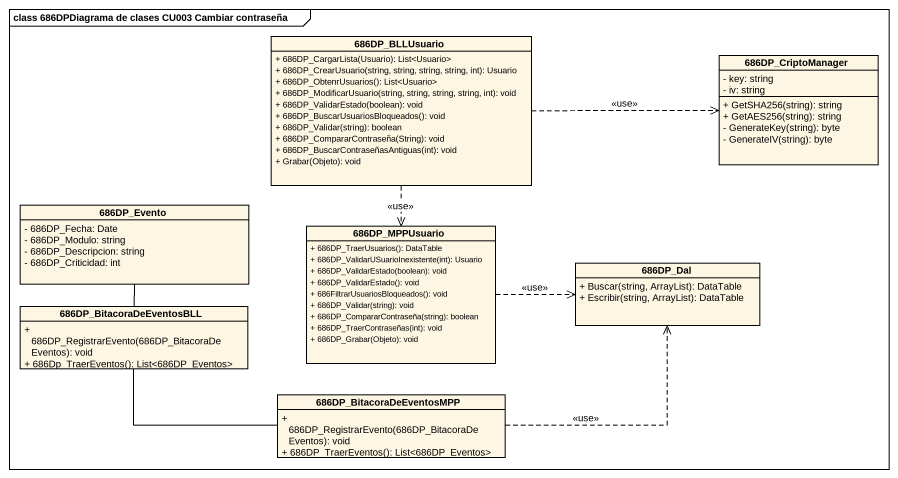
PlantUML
@startuml
mainframe class 686DPDiagrama de clases CU003 Cambiar contraseña
hide circle
hide empty members
skinparam classAttributeIconSize 0
class "686DP_BLLUsuario" as c686DP_BLLUsuario {
  + 686DP_CargarLista(Usuario): List<Usuario>
  + 686DP_CrearUsuario(string, string, string, string, int): Usuario
  + 686DP_ObtenrUsuarios(): List<Usuario>
  + 686DP_ModificarUsuario(string, string, string, string, int): void
  + 686DP_ValidarEstado(boolean): void
  + 686DP_BuscarUsuariosBloqueados(): void
  + 686DP_Validar(string): boolean
  + 686DP_CompararContraseña(String): void
  + 686DP_BuscarContraseñasAntiguas(int): void
  + Grabar(Objeto): void
}
class "686DP_CriptoManager" as c686DP_CriptoManager {
  - key: string
  - iv: string
  + GetSHA256(string): string
  + GetAES256(string): string
  - GenerateKey(string): byte
  - GenerateIV(string): byte
}
class "686DP_Evento" as c686DP_Evento {
  - 686DP_Fecha: Date
  - 686DP_Modulo: string
  - 686DP_Descripcion: string
  - 686DP_Criticidad: int
}
class "686DP_MPPUsuario" as c686DP_MPPUsuario {
  + 686DP_TraerUsuarios(): DataTable
  + 686DP_ValidarUSuarioInexistente(int): Usuario
  + 686DP_ValidarEstado(boolean): void
  + 686DP_ValidarEstado(): void
  + 686FiltrarUsuariosBloqueados(): void
  + 686DP_Validar(string): void
  + 686DP_CompararContraseña(string): boolean
  + 686DP_TraerContraseñas(int): void
  + 686DP_Grabar(Objeto): void
}
class "686DP_Dal" as c686DP_Dal {
  + Buscar(string, ArrayList): DataTable
  + Escribir(string, ArrayList): DataTable
}
class "686DP_BitacoraDeEventosBLL" as c686DP_BitacoraDeEventosBLL {
  + 686DP_RegistrarEvento(686DP_BitacoraDeEventos): void
  + 686Dp_TraerEventos(): List<686DP_Eventos>
}
class "686DP_BitacoraDeEventosMPP" as c686DP_BitacoraDeEventosMPP {
  + 686DP_RegistrarEvento(686DP_BitacoraDeEventos): void
  + 686DP_TraerEventos(): List<686DP_Eventos>
}
c686DP_BLLUsuario .right.> c686DP_CriptoManager : <<use>>
c686DP_BLLUsuario ..> c686DP_MPPUsuario : <<use>>
c686DP_Evento -- c686DP_BitacoraDeEventosBLL
c686DP_MPPUsuario .right.> c686DP_Dal : <<use>>
c686DP_BitacoraDeEventosBLL -right- c686DP_BitacoraDeEventosMPP
c686DP_BitacoraDeEventosMPP .right.> c686DP_Dal : <<use>>
@enduml
